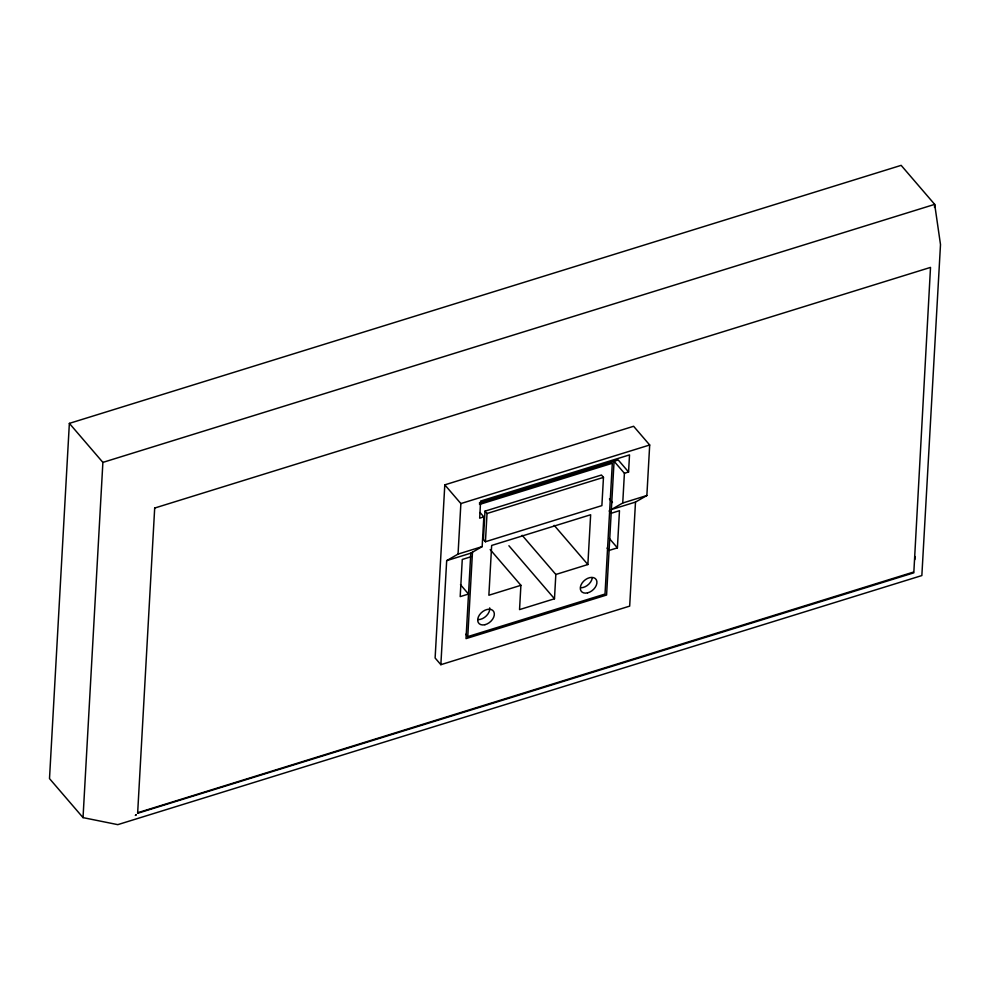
<?xml version="1.0" encoding="UTF-8"?>
<svg xmlns="http://www.w3.org/2000/svg" width="990" height="990" viewBox="0 0 990 990"><rect width="100%" height="100%" fill="white"/><g stroke="black" fill="none" stroke-linecap="round" stroke-linejoin="round"><path stroke-width="1.49" d="M69.362 423.374L49.5 778.598L83.024 817.616L117.785 824.645L921.851 575.561L940.5 244.567L934.684 204.373L901.148 165.355L69.362 423.374L102.886 462.392L83.024 817.616M444.795 484.853L435.117 658.004L440.859 664.686L629.677 606.115L635.493 502.079L646.866 495.52L649.688 444.993L633.612 426.282L444.795 484.853L460.87 503.564L458.048 554.091L446.676 560.649L440.859 664.686M480.076 512.511L483.825 516.879L482.167 546.616L470.795 553.163L466.018 638.624L606.585 595.027L614.072 461.253L624.405 473.282L622.735 503.007L611.362 509.553L635.493 502.079M479.507 504.454L612.315 463.258L605.014 594.05L467.763 636.62L472.49 551.987M484.989 511.149L483.417 539.389L485.434 541.74L601.883 505.618L603.467 477.378L601.45 475.027L484.989 511.149L487.018 513.501L485.434 541.74M490.186 549.574L520.901 585.313L519.54 609.605L554.474 598.777L555.836 574.472L522.151 535.281M555.836 574.472L587.862 564.535L590.646 514.75L491.659 545.453L488.874 595.238L520.901 585.313M607.068 548.089L609.085 550.428L617.401 547.854L619.48 510.692L611.164 513.278L609.147 510.939M624.405 473.282L628.563 471.995L629.516 454.893L480.62 501.076L479.667 518.178L483.825 516.879M914.822 559.597L914.995 556.529M934.51 207.442L934.684 204.373L102.886 462.392M460.87 503.564L649.688 444.993M479.358 503.044L618.23 459.966L628.563 471.995M487.018 513.501L603.467 477.378M458.048 554.091L482.167 546.616M622.735 503.007L646.866 495.52M446.676 560.649L470.795 553.163M470.584 556.875L462.268 559.461L460.189 596.624L468.505 594.037L460.474 584.682M137.66 812.753L913.461 572.084M609.432 498.997L612.439 502.512M609.357 538.498L617.401 547.854M554.177 525.343L587.862 564.535M508.91 545.738L554.474 598.777M465.758 634.281L467.763 636.62M592.28 577.962A9.516 6.386 -40.7 0 1 580.821 587.788M489.691 607.885A9.516 6.386 -40.7 0 1 478.22 619.616M154.688 508.043L137.635 813.285L913.807 572.826L930.513 267.399L154.688 508.043M136.162 814.696L135.457 815.376L136.162 814.696M587.515 592.886A9.516 6.386 -40.7 0 0 596.314 579.756A9.516 6.386 -40.7 0 0 582.021 583.147A9.516 6.386 -40.7 0 0 587.515 592.886M484.914 624.715A9.516 6.386 -40.7 0 0 493.725 611.585A9.516 6.386 -40.7 0 0 479.42 614.976A9.516 6.386 -40.7 0 0 484.914 624.715"/></g></svg>
